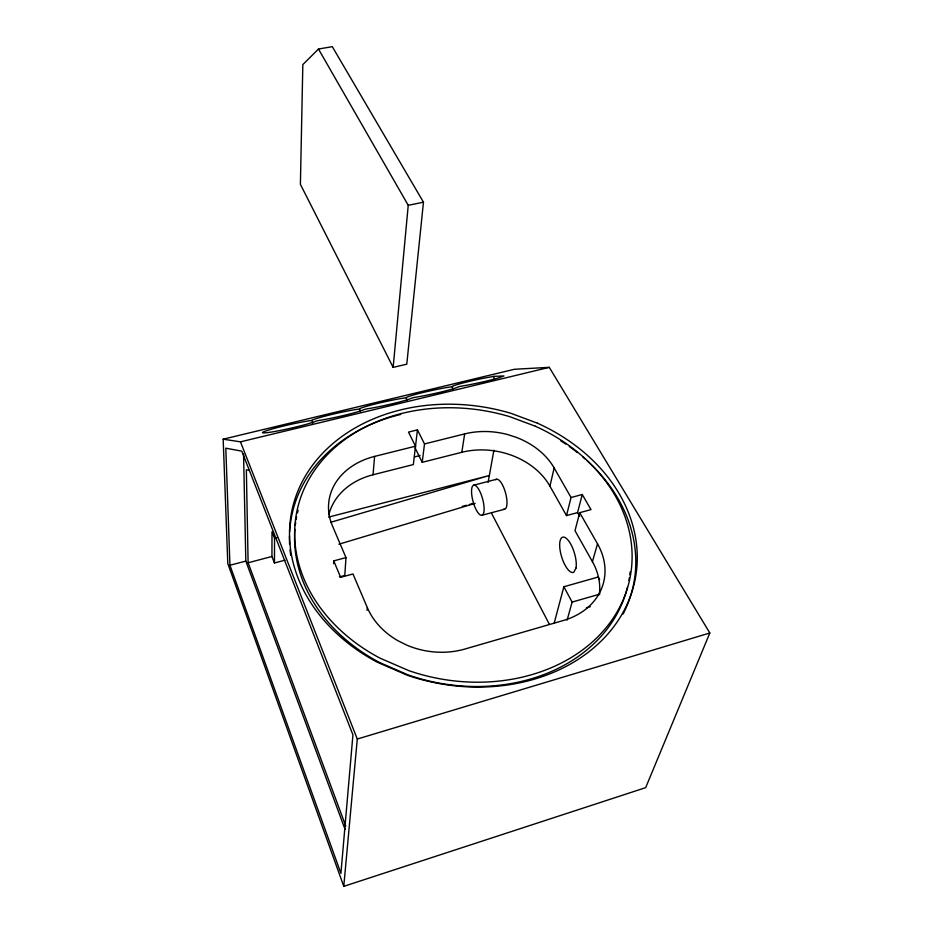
<?xml version="1.0" encoding="UTF-8"?>
<svg xmlns="http://www.w3.org/2000/svg" width="933" height="933" viewBox="0 0 933 933"><rect width="100%" height="100%" fill="white"/><g stroke="black" fill="none" stroke-linecap="round" stroke-linejoin="round"><path stroke-width="1.4" d="M274.454 562.972L271.946 556.488L271.993 531.763L274.547 538.306L274.454 562.972L284.997 560.185M333.582 563.637L333.734 560.885L345.991 557.607L332.393 525.745A70.64 56.085 6.9 0 1 374.599 456.412L415.488 446.184L408.502 432.096L417.436 429.88L424.503 443.933L422.217 462.313L461.812 452.295A68.774 53.659 11.5 0 1 549.934 486.163L566.494 515.587L577.55 512.602L582.262 494.513L571.043 497.511L566.494 515.587M345.991 557.607L344.79 575.509L339.425 576.956M328.871 514.724A69.567 55.817 7 0 1 373.037 474.769L374.599 456.412M367.089 610.345L367.334 607.64L352.977 573.982L340.627 577.317L333.734 560.885M343.776 886.35L357.281 739.041L240.469 441.845L223.174 439.186L227.792 563.579L343.776 886.35L645.671 787.65L709.826 632.994L549.28 367.345L514.445 369.27L223.174 439.186M393.155 367.38L408.234 205.307L318.48 49.041L302.828 64.599L300.403 184.337L393.155 367.38L406.776 364.185L423.465 202.193L332.288 46.65L318.48 49.041M415.488 446.184L413.342 464.564L373.037 474.769M417.436 429.88L415.29 448.318L422.217 462.313M461.812 452.295L464.657 433.903A69.823 53.892 11.2 0 1 507.704 434.58L516.101 437.285A69.823 53.892 11.2 0 1 554.155 467.958L571.043 497.511M488.099 482.431L493.907 450.231M549.934 486.163L554.155 467.958M582.262 494.513L591.009 509.628L579.708 512.672L574.985 530.679L592.432 561.666A72.273 58.184 15.7 0 1 599.324 594.694M554.225 623.046L563.859 586.764L598.216 577.014L599.639 579.545M312.625 423.267L312.112 420.118A27.698 1.843 -12.6 0 1 356.977 409.33L359.648 409.051L360.255 411.791M567.124 620.107L572.116 602.077L563.859 586.764M592.432 561.666L597.517 543.822L579.708 512.672M338.912 544.207L475.119 503.354M357.281 739.041L709.826 632.994M330.993 522.212L489.347 475.503L328.568 517.115M586.344 607.815L590.286 606.683M572.116 602.077L599.791 594.134M414.474 457.018L420.06 455.421M481.79 515.308A15.593 4.945 74.8 0 0 480.075 491.901A15.593 4.945 74.8 0 0 471.62 493.475A15.593 4.945 74.8 0 0 481.79 515.308L504.52 509.266M229.938 565.258L225.809 448.178L241.822 451.164L352.931 734.842L340.918 873.358L229.938 565.258L245.822 561.083L243.56 454.068M345.781 826.102L248.12 562.762L271.946 556.488M462.325 506.362L466.547 505.254M469.369 504.508L473.591 503.4M274.547 538.306L277.241 537.606M473.766 485.172L496.484 479.27M424.503 443.933L464.657 433.903M240.469 441.845L549.28 367.345M408.234 205.307L423.465 202.193M312.007 420.503L309.464 420.748A27.967 1.878 -12.7 0 0 267.724 430.311A27.967 1.878 -12.7 0 0 277.731 430.929A27.967 1.878 -12.7 0 0 315.972 421.156L318.654 420.503A27.698 1.843 -12.6 0 0 345.082 415.15A27.698 1.843 -12.6 0 0 364.313 409.505L366.961 408.876A27.477 1.808 -12.4 0 0 393.411 403.499A27.477 1.808 -12.4 0 0 411.815 398.064L414.415 397.446A27.279 1.784 -12.3 0 0 440.877 392.058A27.279 1.784 -12.3 0 0 458.5 386.822L461.054 386.215A27.115 1.749 -12.2 0 0 498.852 377.818L503.96 375.929L493.767 376.384L482.373 378.495A27.115 1.749 -12.2 0 0 452.097 386.449L453.088 389.411M452.505 386.717L449.578 387.055A27.279 1.784 -12.3 0 0 406.228 397.481L407.068 400.502M406.473 397.785L403.674 398.099A27.477 1.808 -12.4 0 0 359.578 408.701L359.648 409.051M249.076 470.43L246.347 469.754L248.12 562.762M577.55 512.602L579.696 516.357M491.563 513.302L549.222 624.025M245.822 561.083L345.035 829.332M493.767 376.384L494.338 379.043M597.517 543.822A73.415 58.522 15.3 0 1 563.427 620.468L464.949 649.03A74.104 61.193 10.7 0 1 406.718 645.1L397.924 640.726A74.104 61.193 10.7 0 1 367.334 607.64M587.149 460.809A174.343 139.833 11.1 0 1 623.127 613.972M290.699 555.31A174.343 139.833 11.1 0 1 290.023 549.782M289.603 544.254A174.343 139.833 11.1 0 1 289.475 536.02M289.627 531.88A174.343 139.833 11.1 0 1 400.63 414.45M560.896 440.936A174.343 139.833 11.1 0 1 565.748 444.073M569.317 446.534A174.343 139.833 11.1 0 1 577.387 452.552M582.903 457.065A174.343 139.833 11.1 0 1 585.038 458.919M627.442 587.358A169.176 135.67 11.1 0 1 408.269 674.991L379.579 662.523A169.176 135.67 11.1 0 1 294.898 529.303M295.306 525.162A169.176 135.67 11.1 0 1 295.668 522.41M296.088 519.669A169.176 135.67 11.1 0 1 296.589 516.952M297.452 512.917A169.176 135.67 11.1 0 1 298.117 510.258M630.113 572.011A169.176 135.67 11.1 0 1 629.787 574.821M629.402 577.62A169.176 135.67 11.1 0 1 628.935 580.419M495.68 479.714A15.534 5.166 74.7 0 1 505.604 493.137A15.534 5.166 74.7 0 1 503.575 509.208M575.999 568.069L573.842 572.197A18.415 6.671 73.2 0 1 560.453 552.173A18.415 6.671 73.2 0 1 567.241 539.204A18.415 6.671 73.2 0 1 575.999 568.069M537.443 423.197L511.121 413.377A175.031 140.02 11 0 0 303.108 480.029A175.031 140.02 11 0 0 377.329 662.22L407.08 675.142A175.031 140.02 11 0 0 624.539 609.622A175.031 140.02 11 0 0 537.443 423.197M535.39 426.241L509.803 416.689A169.841 135.845 11 0 0 307.82 481.346A169.841 135.845 11 0 0 380.046 658.173L408.852 670.652A169.841 135.845 11 0 0 619.745 607.056A169.841 135.845 11 0 0 535.39 426.241"/></g></svg>
